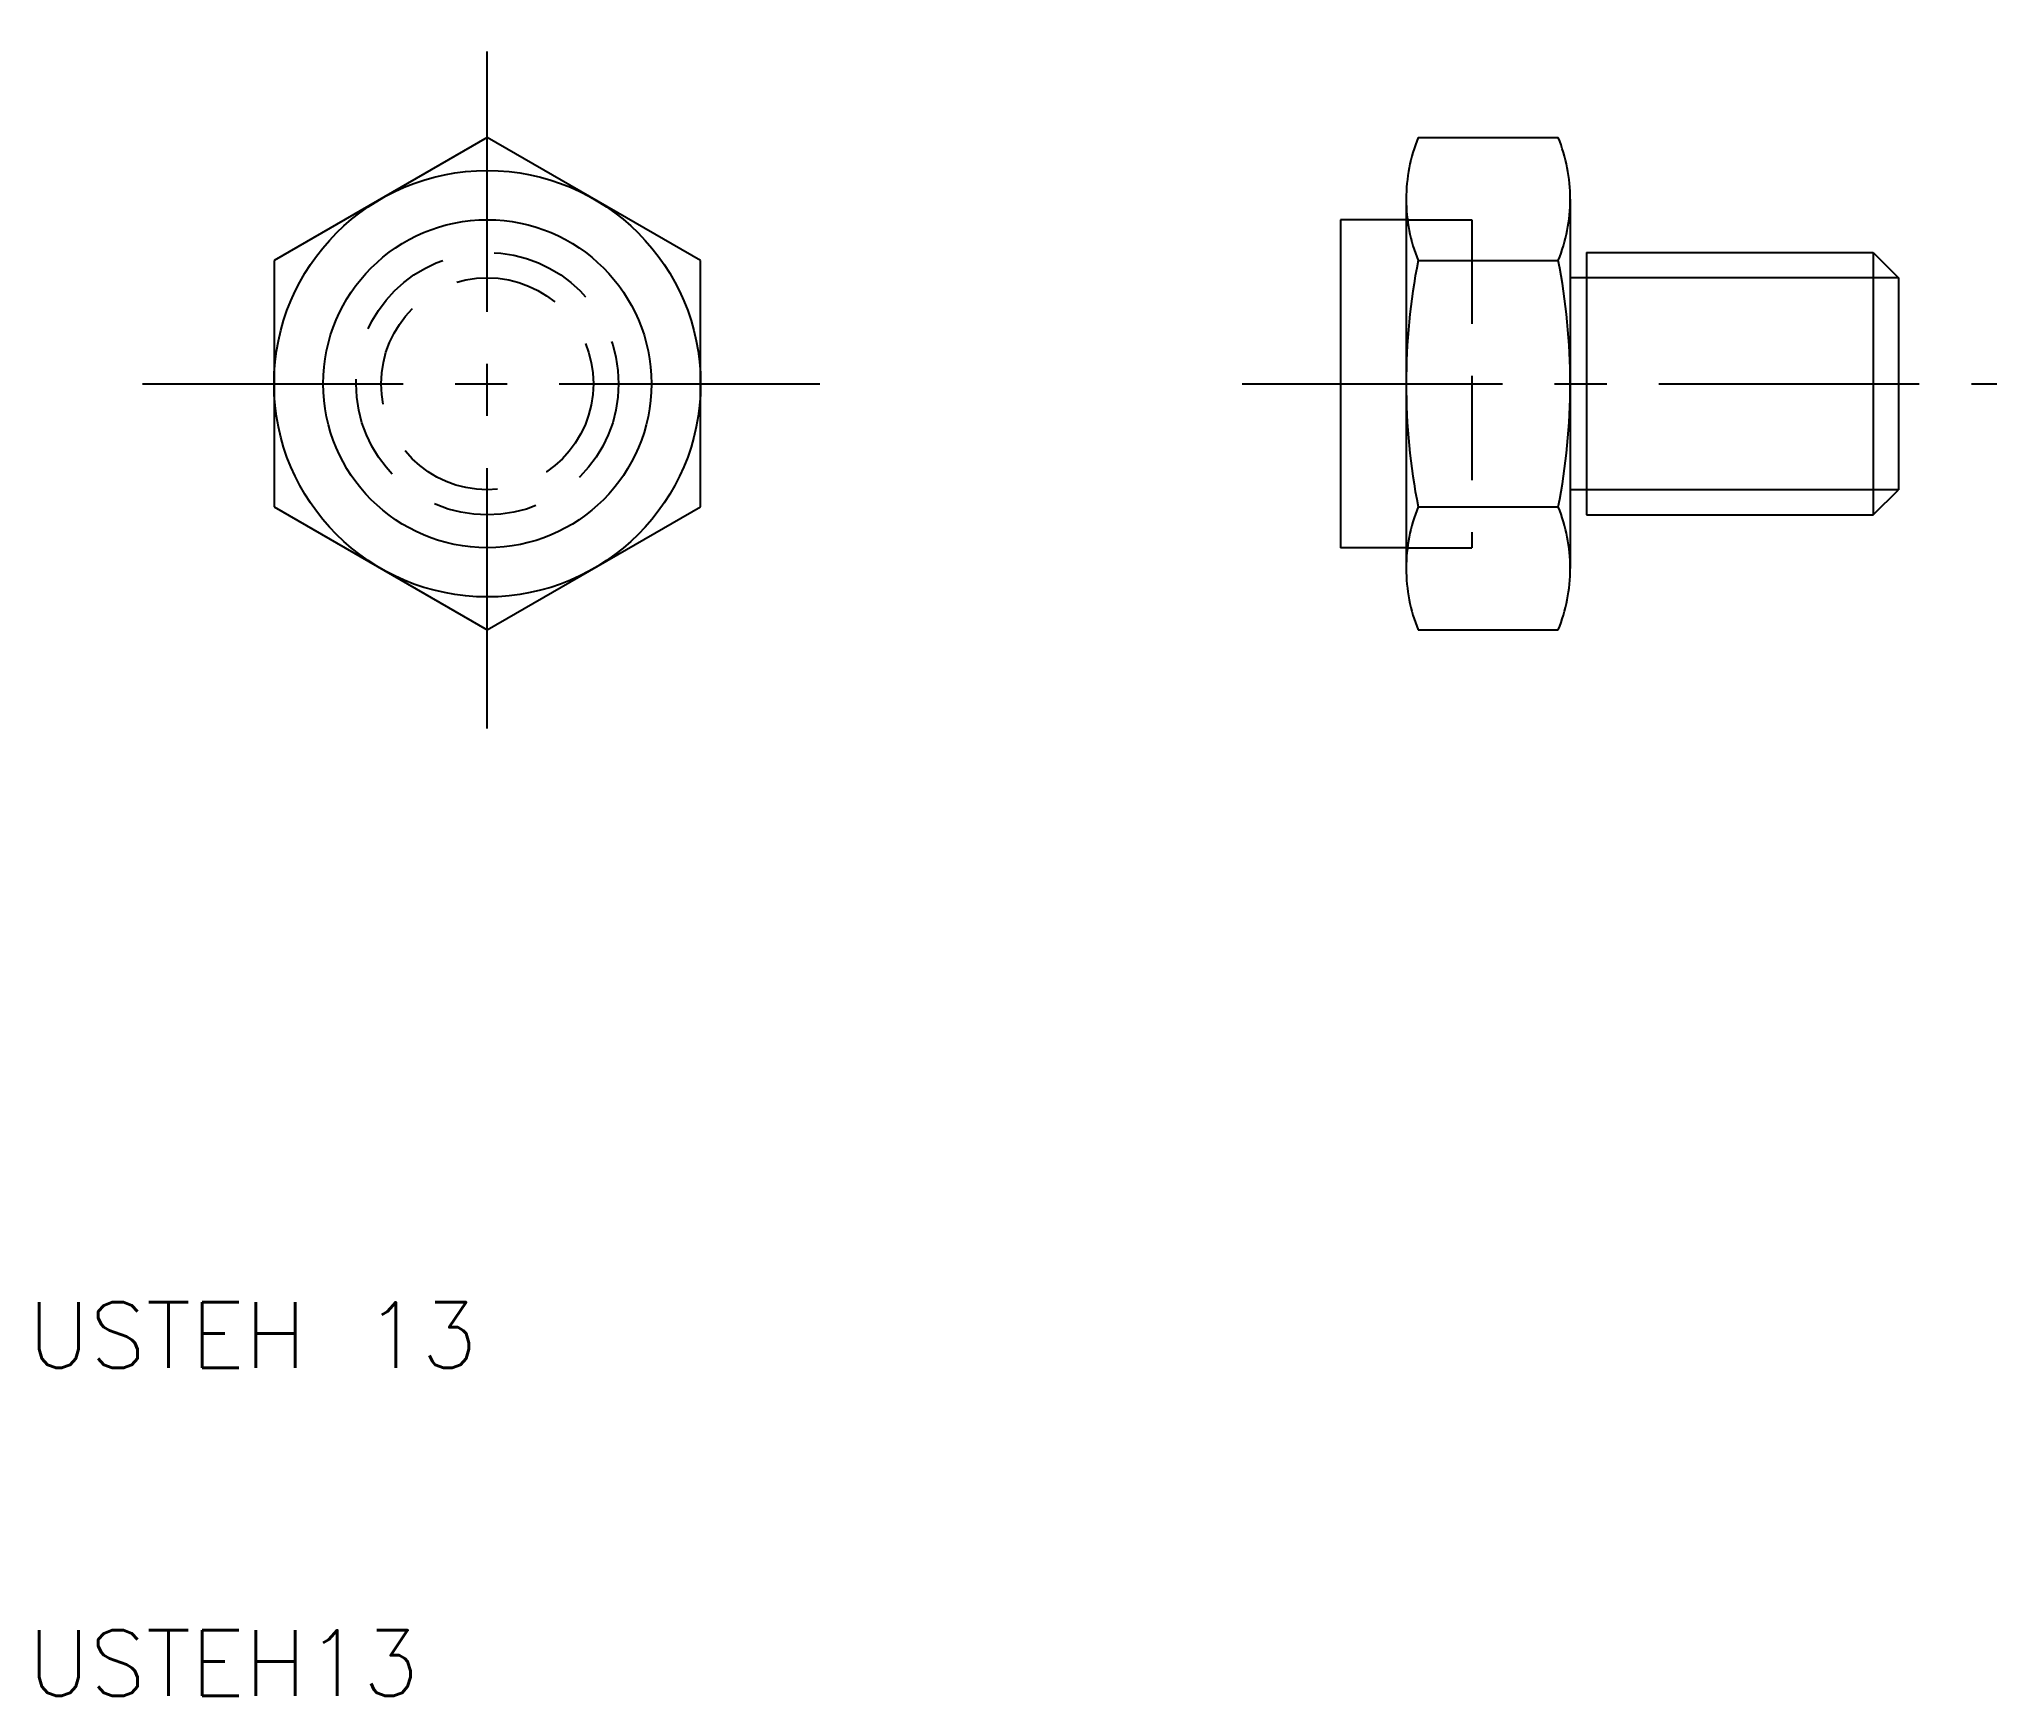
# Model space of a CAD drawing. Extents: x 10.3 to 70, y 10 to 60.5.
import ezdxf

# ---------------------------------------------------------------- set-up
doc = ezdxf.new("R2010")
doc.units = 0
doc.header["$LTSCALE"] = 0.25
doc.linetypes.add('CENTER', pattern=[50.8, 31.75, -6.35, 6.35, -6.35])
doc.linetypes.add('DASHED', pattern=[19.05, 12.7, -6.35])
doc.layers.get('0').update_dxf_attribs({"linetype": 'CONTINUOUS'})
doc.layers.add('CENTER', color=1, linetype='CENTER')
doc.styles.get("Standard").update_dxf_attribs({"font": 'txt.shx', "bigfont": 'extfont.shx'})

msp = doc.modelspace()

# ---------------------------------------------------------------- linework, layer by layer
for p, q in [((24, 57.506), (17.5, 53.753)), ((30.5, 53.753), (24, 57.506)), ((52.365, 57.506), (56.635, 57.506)), ((52, 55.629), (52, 55)), ((57, 55.629), (57, 53.233)), ((50, 55), (50, 45)), ((52, 55), (50, 55)), ((52, 55), (52, 45)), ((17.5, 53.753), (17.5, 46.247)), ((30.5, 46.247), (30.5, 53.753)), ((52.365, 53.753), (56.635, 53.753)), ((57.5, 54), (66.233, 54)), ((57.5, 54), (57.5, 53.233)), ((66.233, 54), (66.233, 46)), ((66.233, 54), (67, 53.233)), ((57, 53.233), (57, 46.767)), ((57.5, 53.233), (57, 53.233)), ((57.5, 53.233), (57.5, 46.767)), ((67, 53.233), (67, 46.767)), ((57.5, 46.767), (57, 46.767)), ((57, 46.767), (57, 44.371)), ((57.5, 46.767), (57.5, 46)), ((66.233, 46), (67, 46.767)), ((17.5, 46.247), (24, 42.494)), ((24, 42.494), (30.5, 46.247)), ((52.365, 46.247), (56.635, 46.247)), ((57.5, 46), (66.233, 46)), ((52, 45), (50, 45)), ((52, 45), (52, 44.371)), ((52.365, 42.494), (56.635, 42.494))]:
    msp.add_line(p, q)
at = {"color": 3, "linetype": 'DASHED'}
for p, q in [((52, 55), (54, 55)), ((54, 55), (54, 45)), ((52, 45), (54, 45))]:
    msp.add_line(p, q, dxfattribs=at)
at = {"color": 3}
for p, q in [((67, 53.233), (57.5, 53.233)), ((67, 46.767), (57.5, 46.767))]:
    msp.add_line(p, q, dxfattribs=at)
for radius in [6.5, 5]:
    msp.add_circle((24, 50), radius)
at = {"color": 3, "linetype": 'DASHED'}
for radius in [4, 3.233]:
    msp.add_circle((24, 50), radius, dxfattribs=at)
for centre, radius, start, end in [((57.012, 55.629), 5.012, 158.01264, 180), ((51.988, 55.629), 5.012, 0, 21.98736), ((57.012, 55.629), 5.012, 180, 201.98736), ((51.988, 55.629), 5.012, 338.01264, 0), ((71.5, 50), 19.5, 168.9042, 191.0958), ((37.5, 50), 19.5, 348.9042, 11.0958), ((57.012, 44.371), 5.012, 158.01264, 180), ((51.988, 44.371), 5.012, 0, 21.98736), ((57.012, 44.371), 5.012, 180, 201.98736), ((51.988, 44.371), 5.012, 338.01264, 0)]:
    msp.add_arc(centre, radius, start, end)
at = {"layer": 'CENTER', "color": 1, "linetype": 'CENTER'}
for p, q in [((24, 39.494), (24, 60.506)), ((13.494, 50), (34.506, 50)), ((47, 50), (70, 50))]:
    msp.add_line(p, q, dxfattribs=at)

# ---------------------------------------------------------------- texts
for s, p in [('USTEH 13', (10, 20)), ('USTEH13', (10, 10))]:
    msp.add_text(s, height=2).set_placement(p)

doc.saveas('drawing.dxf')
